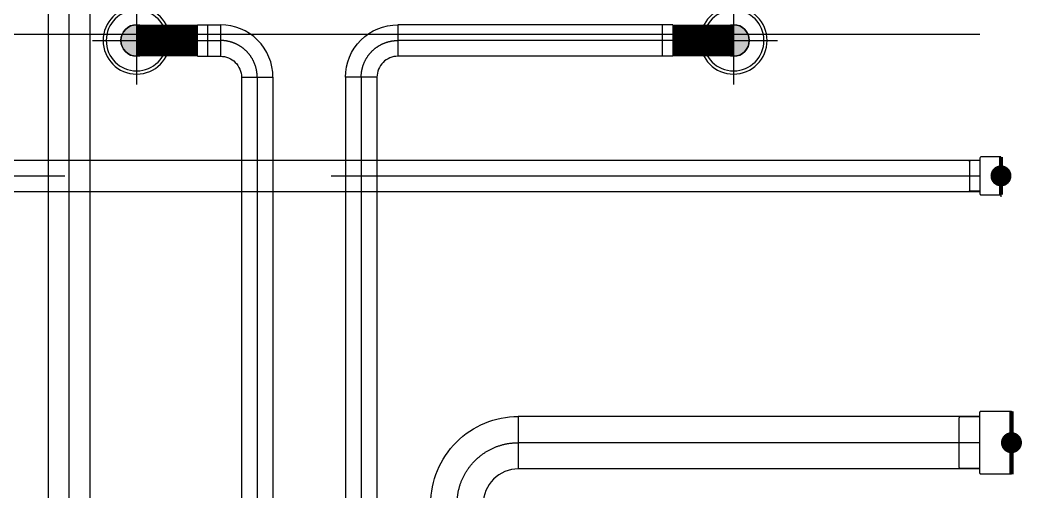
# Model space of a CAD drawing. Header units: millimetres. Extents: x 61566 to 667441, y 0 to 118800.
# Drawn here: x 444760 to 449535, y 52832 to 55080 of the extents above; entities that cross this region are included whole.
import ezdxf

# ---------------------------------------------------------------- set-up
doc = ezdxf.new("R2010")
doc.units = ezdxf.units.MM
doc.header["$LTSCALE"] = 200
doc.linetypes.add('CENTER', pattern=[50.8, 31.75, -6.35, 6.35, -6.35])
for name, color, linetype in [('DUCT', 7, 'Continuous'), ('LG-TEXT', 2, 'Continuous'), ('환기(RA)', 2, 'Continuous'), ('환기(SA)', 3, 'Continuous')]:
    doc.layers.add(name, color=color, linetype=linetype)

# ---------------------------------------------------------------- blocks, each defined once
blk = doc.blocks.new('A$C40B63A93')
at = {"color": 1}
for p, q in [((210, 420), (210, 0)), ((420, 210), (0, 210))]:
    blk.add_line(p, q, dxfattribs=at)
at = {"color": 0}
for radius in [160, 145, 75]:
    blk.add_circle((210, 210), radius, dxfattribs=at)
blk = doc.blocks.new('ELBOW_90_150')
at = {"layer": 'DUCT', "color": 0}
blk.add_lwpolyline([(175, 250, 0.414214), (-75, 0), (75, 0, -0.414214), (175, 100), (175, 250)], format="xyb", dxfattribs=at)
at = {"layer": 'DUCT', "color": 1, "linetype": 'CENTER'}
blk.add_arc((175, 0), 175, 90, 180, dxfattribs=at)
blk = doc.blocks.new('A$C75A37BC1')
at = {"color": 0}
for p, q in [((17, 50, 0), (17, 5, 0)), ((163, 50, 0), (163, 5, 0)), ((158, 0, 0), (22, 0, 0))]:
    blk.add_line(p, q, dxfattribs=at)
at = {"color": 0, "const_width": 20, "elevation": 0}
blk.add_lwpolyline([(180, 150), (0, 150)], dxfattribs=at)
at = {"color": 0, "elevation": 0}
blk.add_lwpolyline([(180, 150), (180, 55, -0.414214), (175, 50), (5, 50, -0.414214), (0, 55), (0, 150)], format="xyb", close=True, dxfattribs=at)
at = {"color": 0}
for centre, start, end in [((22, 5, 0), 180, 270), ((158, 5, 0), 270, 0)]:
    blk.add_arc(centre, 5, start, end, dxfattribs=at)
blk = doc.blocks.new('_Dot')
at = {"color": 0, "linetype": 'ByBlock', "lineweight": -2}
blk.add_line((-0.5, 0), (-1, 0), dxfattribs=at)
at = {"color": 0, "linetype": 'ByBlock', "const_width": 0.5}
blk.add_lwpolyline([(-0.25, 0, 1), (0.25, 0, 1)], format="xyb", close=True, dxfattribs=at)
blk = doc.blocks.new('A$C3E546C15')
at = {"color": 0}
for p, q in [((0, 32), (0, 268)), ((100, 273), (5, 273)), ((100, 27), (5, 27))]:
    blk.add_line(p, q, dxfattribs=at)
blk.add_lwpolyline([(250, 0), (105, 0, -0.414214), (100, 5), (100, 295, -0.414214), (105, 300), (250, 300)], format="xyb", close=True, dxfattribs=at)
at = {"color": 0, "const_width": 20}
blk.add_lwpolyline([(250, 0), (250, 300)], dxfattribs=at)
at = {"color": 0}
for centre, start, end in [((5, 268), 90, 180), ((5, 32), 180, 270)]:
    blk.add_arc(centre, 5, start, end, dxfattribs=at)

msp = doc.modelspace()

# ---------------------------------------------------------------- hatches: boundary and pattern name
at = {"layer": '환기(RA)'}
h = msp.add_hatch(color=256, dxfattribs=at)
edge = h.paths.add_edge_path()
edge.add_arc((445315.1, 54982.6), 75, 0, 360, ccw=False)
h = msp.add_hatch(color=256, dxfattribs=at)
edge = h.paths.add_edge_path()
edge.add_arc((448160.4, 54982.6), 75, -180, 180, ccw=False)

# ---------------------------------------------------------------- linework, layer by layer
for p, q in [((445604.7, 55057.6), (445714.9, 55057.6)), ((445604.7, 54907.6), (445604.7, 55057.6)), ((445654.7, 54907.6), (445654.7, 55057.6)), ((447870.7, 55057.6), (446560.6, 55057.6)), ((447820.7, 55057.6), (447820.7, 54907.6)), ((447870.7, 55057.6), (447870.7, 54907.6)), ((436082.4, 55012.7), (449335, 55012.7)), ((445604.7, 54907.6), (445714.9, 54907.6)), ((447870.7, 54907.6), (446560.6, 54907.6)), ((445814.9, 54807.6), (445814.9, 50147.3)), ((445964.9, 54807.6), (445964.9, 50147.3)), ((446310.6, 54807.6), (446310.6, 50477.9)), ((446460.6, 54807.6), (446460.6, 50477.9)), ((436082.4, 54412.7), (449335, 54412.7)), ((436082.4, 54262.7), (449335, 54262.7))]:
    msp.add_line(p, q, dxfattribs=at)
at = {"layer": '환기(RA)', "const_width": 150}
for points in [[(445604.7, 54982.6), (445315.1, 54982.6)], [(447870.7, 54982.6), (448160.4, 54982.6)]]:
    msp.add_lwpolyline(points, dxfattribs=at)
at = {"layer": '환기(RA)'}
for centre in [(445315.1, 54982.6), (445315.1, 54982.6), (448160.4, 54982.6)]:
    msp.add_circle(centre, 75, dxfattribs=at)
at = {"layer": '환기(SA)'}
for p, q in [((444892.8, 56250.8), (444892.8, 51616)), ((445092.8, 56250.8), (445092.8, 51613.5)), ((449335, 53191.9), (447134.3, 53191.9)), ((449335, 52941.9), (447134.3, 52941.9))]:
    msp.add_line(p, q, dxfattribs=at)
at = {"layer": '환기(SA)', "color": 1, "linetype": 'CENTER'}
for p, q in [((444992.8, 56250.8), (444992.8, 51616)), ((445604.7, 54982.6), (445714.9, 54982.6)), ((447870.7, 54982.6), (446560.6, 54982.6)), ((445889.9, 54807.6), (445889.9, 50147.3)), ((446385.6, 54807.6), (446385.6, 50477.9)), ((436082.4, 54337.7), (449335, 54337.7)), ((449335, 53066.9), (447134.3, 53066.9))]:
    msp.add_line(p, q, dxfattribs=at)

# ---------------------------------------------------------------- block references
at = {"layer": 'DUCT', "color": 7, "xscale": -1, "rotation": 270}
msp.add_blockref('A$C75A37BC1', (449285, 54247.7, 0), dxfattribs=at)
at = {"layer": 'DUCT', "color": 7}
msp.add_blockref('A$C3E546C15', (449235, 52916.9), dxfattribs=at)
at = {"layer": 'LG-TEXT', "xscale": 100, "yscale": 100, "zscale": 100}
for p, rotation in [((449435, 54337.7), 90), ((449485, 53066.9), 269.9999999999984)]:
    msp.add_blockref('_Dot', p, dxfattribs=dict(at, rotation=rotation))
at = {"layer": '환기(RA)', "xscale": -1}
for p in [(445525.1, 54772.6), (448370.4, 54772.6)]:
    msp.add_blockref('A$C40B63A93', p, dxfattribs=at)
at = {"layer": '환기(RA)', "rotation": 270}
msp.add_blockref('ELBOW_90_150', (445714.9, 54982.6), dxfattribs=at)
at = {"layer": '환기(RA)', "xscale": -1, "rotation": 89.99999999999997}
msp.add_blockref('ELBOW_90_150', (446560.6, 54982.6), dxfattribs=at)
at = {"layer": '환기(SA)', "xscale": -1.666666666666667, "yscale": 1.666666666666667, "zscale": 1.666666666666667, "rotation": 89.99999999999993}
msp.add_blockref('ELBOW_90_150', (447134.3, 53066.9), dxfattribs=at)

doc.saveas('drawing.dxf')
